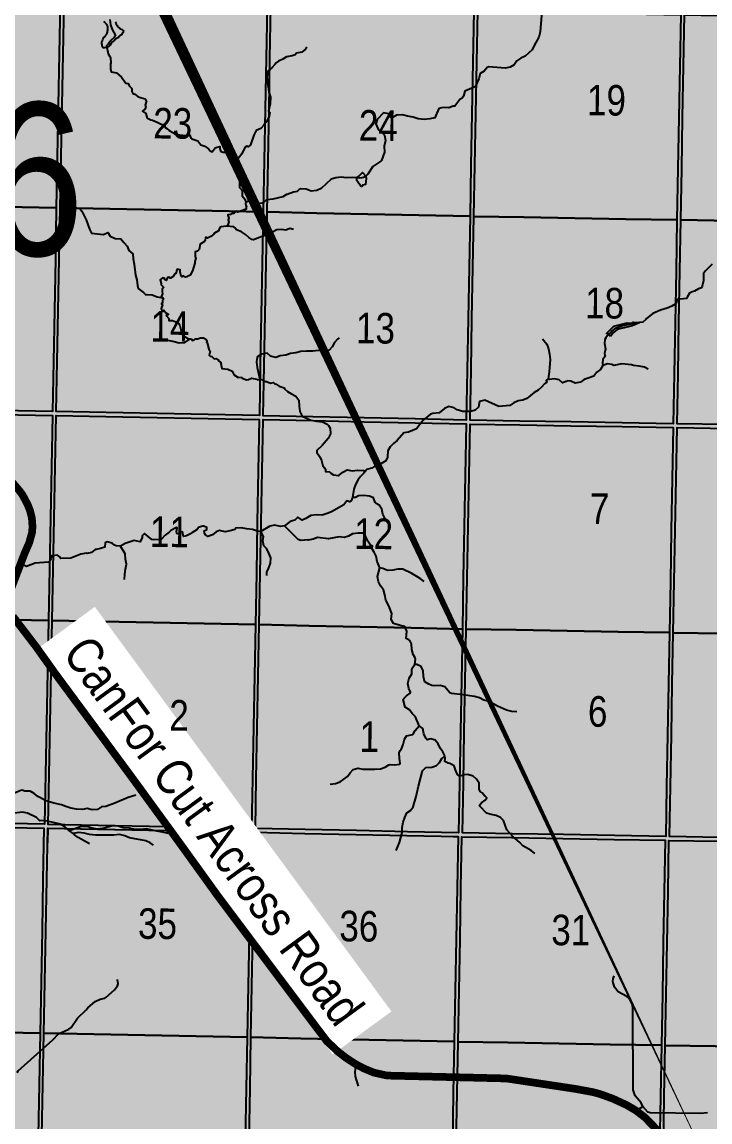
# Model space of a CAD drawing. Extents: x 406396 to 410344, y 6062839 to 6066265.
# Drawn here: x 409909.4 to 410088.8, y 6063190.3 to 6063477.4 of the extents above; entities that cross this region are included whole.
import ezdxf

# ---------------------------------------------------------------- set-up
doc = ezdxf.new("R2010")
doc.units = 0
doc.header["$LTSCALE"] = 5
doc.linetypes.add('DASHED2', pattern=[9.525, 6.35, -3.175])
for name, color, linetype in [('33', 20, 'Continuous'), ('P-PROPOSED', 10, 'Continuous'), ('Quarters', 8, 'Continuous'), ('RoadSeg', 57, 'DASHED2'), ('T-WATER', 160, 'Continuous')]:
    doc.layers.add(name, color=color, linetype=linetype)
doc.layers.add('ROUTE-MAP-BACKGROUND-H', color=7, linetype='Continuous', true_color=0xf0ebff)
doc.styles.add('120', font='ARIALN.TTF', dxfattribs={"height": 13})
doc.styles.add('80', font='ARIALN.TTF', dxfattribs={"height": 10})
doc.styles.add('TXT', font='ARIALN.TTF', dxfattribs={"height": 0.2})

# ---------------------------------------------------------------- blocks, each defined once
blk = doc.blocks.new('*U427')
at = {"color": 1, "flags": 128}
blk.add_lwpolyline([(378.24, -801.65, 0, 7.5, 0), (0, 0, 0, 0, 0)], format="xyseb", dxfattribs=at)
at = {"color": 1, "style": '80'}
blk.add_attdef('ENTER_TEXT_001', (-26.85, -4.92), '', height=10, dxfattribs=at)

msp = doc.modelspace()

# ---------------------------------------------------------------- hatches: boundary and pattern name
at = {"layer": 'ROUTE-MAP-BACKGROUND-H'}
h = msp.add_hatch(color=256, dxfattribs=at)
h.dxf.hatch_style = 1
h.paths.add_polyline_path([(410258.66, 6063255.58), (410260.58, 6063368.34), (410268.76, 6064233.9), (408843.43, 6064264.01), (408831.79, 6063292.96), (408823.13, 6062965.95), (408855.63, 6062965.09), (408869, 6062964.74), (410253.21, 6062935.45)])

# ---------------------------------------------------------------- linework, layer by layer
at = {"layer": 'P-PROPOSED', "color": 90, "flags": 128}
msp.add_lwpolyline([(409906.08, 6063328.29, 2, 2, 0), (409910.07, 6063338.74, 2, 2, 0), (409911.23, 6063341.4, 2, 2, 0), (409912, 6063344.13, 2, 2, 0), (409912.1, 6063345.66, 2, 2, 0), (409911.93, 6063347.99, 2, 2, 0), (409911.47, 6063349.79, 2, 2, 0), (409910.8, 6063351.49, 2, 2, 0), (409909.5, 6063353.92, 2, 2, 0), (409908.67, 6063355.05, 2, 2, 0), (409902.78, 6063361.92, 2, 2, 0)], format="xyseb", dxfattribs=at)
at = {"layer": 'Quarters'}
for points in [[(409918.32, 6063428.87), (409905, 6063429.13), (409891.68, 6063429.4), (409878.36, 6063429.66), (409865.37, 6063429.92), (409865.64, 6063443.3), (409865.9, 6063456.68), (409866.16, 6063470.06), (409866.43, 6063483.44), (409879.41, 6063483.19), (409892.72, 6063482.92), (409906.04, 6063482.66), (409919.36, 6063482.4), (409919.1, 6063469.01), (409918.84, 6063455.63), (409918.58, 6063442.25)], [(409972.28, 6063427.8), (409958.96, 6063428.07), (409945.63, 6063428.33), (409932.31, 6063428.59), (409919.33, 6063428.85), (409919.59, 6063442.23), (409919.84, 6063455.61), (409920.1, 6063468.99), (409920.36, 6063482.38), (409933.34, 6063482.12), (409946.66, 6063481.86), (409959.97, 6063481.59), (409973.29, 6063481.33), (409973.04, 6063467.95), (409972.78, 6063454.57), (409972.53, 6063441.19)], [(410026.22, 6063426.65), (410012.9, 6063426.93), (409999.58, 6063427.22), (409986.26, 6063427.5), (409973.28, 6063427.78), (409973.53, 6063441.16), (409973.79, 6063454.55), (409974.04, 6063467.93), (409974.29, 6063481.31), (409987.27, 6063481.03), (410000.59, 6063480.74), (410013.9, 6063480.46), (410027.22, 6063480.17), (410026.97, 6063466.79), (410026.72, 6063453.41), (410026.47, 6063440.03)], [(410080.18, 6063425.7), (410066.86, 6063425.93), (410053.54, 6063426.17), (410040.22, 6063426.4), (410027.23, 6063426.63), (410027.48, 6063440.01), (410027.72, 6063453.39), (410027.97, 6063466.77), (410028.22, 6063480.16), (410041.2, 6063479.93), (410054.52, 6063479.69), (410067.84, 6063479.46), (410081.16, 6063479.23), (410080.91, 6063465.84), (410080.67, 6063452.46), (410080.43, 6063439.08)], [(410134.14, 6063424.75), (410120.82, 6063424.99), (410107.5, 6063425.22), (410094.17, 6063425.45), (410081.19, 6063425.68), (410081.43, 6063439.06), (410081.67, 6063452.44), (410081.92, 6063465.83), (410082.16, 6063479.21), (410095.14, 6063478.98), (410108.46, 6063478.75), (410121.78, 6063478.51), (410135.1, 6063478.28), (410134.86, 6063464.9), (410134.62, 6063451.52), (410134.38, 6063438.13)], [(409918.32, 6063428.87), (409918.07, 6063415.49), (409917.81, 6063402.11), (409917.55, 6063388.73), (409917.3, 6063375.68), (409903.97, 6063375.94), (409890.65, 6063376.21), (409877.32, 6063376.47), (409864.33, 6063376.73), (409864.58, 6063389.77), (409864.85, 6063403.15), (409865.11, 6063416.54), (409865.37, 6063429.92), (409878.36, 6063429.66), (409891.68, 6063429.4), (409905, 6063429.13)], [(409972.28, 6063427.8), (409972.02, 6063414.42), (409971.77, 6063401.04), (409971.52, 6063387.66), (409971.27, 6063374.61), (409957.94, 6063374.88), (409944.62, 6063375.14), (409931.29, 6063375.4), (409918.3, 6063375.66), (409918.55, 6063388.71), (409918.81, 6063402.09), (409919.07, 6063415.47), (409919.33, 6063428.85), (409932.31, 6063428.59), (409945.63, 6063428.33), (409958.96, 6063428.07)], [(410026.22, 6063426.65), (410025.97, 6063413.26), (410025.73, 6063399.88), (410025.48, 6063386.5), (410025.24, 6063373.45), (410011.91, 6063373.74), (409998.59, 6063374.03), (409985.26, 6063374.31), (409972.27, 6063374.59), (409972.52, 6063387.64), (409972.77, 6063401.02), (409973.03, 6063414.4), (409973.28, 6063427.78), (409986.26, 6063427.5), (409999.58, 6063427.22), (410012.9, 6063426.93)], [(410080.18, 6063425.7), (410079.94, 6063412.32), (410079.7, 6063398.94), (410079.45, 6063385.55), (410079.21, 6063372.51), (410065.89, 6063372.74), (410052.56, 6063372.97), (410039.23, 6063373.21), (410026.24, 6063373.44), (410026.48, 6063386.48), (410026.73, 6063399.87), (410026.98, 6063413.25), (410027.23, 6063426.63), (410040.22, 6063426.4), (410053.54, 6063426.17), (410066.86, 6063425.93)], [(410134.14, 6063424.75), (410133.9, 6063411.37), (410133.66, 6063397.99), (410133.43, 6063384.61), (410133.19, 6063371.56), (410119.87, 6063371.79), (410106.54, 6063372.03), (410093.21, 6063372.26), (410080.22, 6063372.49), (410080.46, 6063385.54), (410080.7, 6063398.92), (410080.94, 6063412.3), (410081.19, 6063425.68), (410094.17, 6063425.45), (410107.5, 6063425.22), (410120.82, 6063424.99)], [(409916.25, 6063321.15), (409902.91, 6063321.41), (409889.58, 6063321.68), (409876.25, 6063321.94), (409863.26, 6063322.2), (409863.52, 6063335.58), (409863.78, 6063348.96), (409864.05, 6063362.34), (409864.31, 6063375.72), (409877.3, 6063375.47), (409890.63, 6063375.2), (409903.95, 6063374.94), (409917.28, 6063374.68), (409917.02, 6063361.29), (409916.76, 6063347.91), (409916.5, 6063334.53)], [(409970.24, 6063320.08), (409956.91, 6063320.35), (409943.58, 6063320.61), (409930.25, 6063320.87), (409917.25, 6063321.13), (409917.51, 6063334.51), (409917.77, 6063347.89), (409918.02, 6063361.27), (409918.28, 6063374.66), (409931.27, 6063374.4), (409944.6, 6063374.14), (409957.92, 6063373.87), (409971.25, 6063373.61), (409971, 6063360.23), (409970.74, 6063346.85), (409970.49, 6063333.47)], [(410024.22, 6063318.92), (410010.89, 6063319.21), (409997.56, 6063319.5), (409984.24, 6063319.78), (409971.24, 6063320.06), (409971.49, 6063333.44), (409971.75, 6063346.83), (409972, 6063360.21), (409972.25, 6063373.59), (409985.24, 6063373.31), (409998.57, 6063373.02), (410011.89, 6063372.74), (410025.22, 6063372.45), (410024.97, 6063359.07), (410024.72, 6063345.69), (410024.47, 6063332.3)], [(410078.22, 6063317.98), (410064.89, 6063318.21), (410051.56, 6063318.44), (410038.22, 6063318.68), (410025.23, 6063318.91), (410025.48, 6063332.29), (410025.72, 6063345.67), (410025.97, 6063359.05), (410026.22, 6063372.43), (410039.21, 6063372.2), (410052.54, 6063371.97), (410065.87, 6063371.74), (410079.2, 6063371.5), (410078.95, 6063358.12), (410078.71, 6063344.74), (410078.47, 6063331.36)], [(410132.22, 6063317.03), (410118.89, 6063317.26), (410105.56, 6063317.5), (410092.22, 6063317.73), (410079.23, 6063317.96), (410079.47, 6063331.34), (410079.71, 6063344.72), (410079.96, 6063358.1), (410080.2, 6063371.48), (410093.19, 6063371.26), (410106.52, 6063371.02), (410119.85, 6063370.79), (410133.17, 6063370.55), (410132.94, 6063357.17), (410132.7, 6063343.79), (410132.46, 6063330.41)], [(409916.25, 6063321.15), (409915.99, 6063307.77), (409915.73, 6063294.39), (409915.47, 6063281.01), (409915.22, 6063267.96), (409901.88, 6063268.22), (409888.55, 6063268.49), (409875.21, 6063268.75), (409862.21, 6063269.01), (409862.47, 6063282.05), (409862.73, 6063295.43), (409862.99, 6063308.82), (409863.26, 6063322.2), (409876.25, 6063321.94), (409889.58, 6063321.68), (409902.91, 6063321.41)], [(409970.24, 6063320.08), (409969.98, 6063306.7), (409969.73, 6063293.32), (409969.48, 6063279.94), (409969.23, 6063266.89), (409955.9, 6063267.16), (409942.56, 6063267.42), (409929.23, 6063267.68), (409916.22, 6063267.94), (409916.48, 6063280.99), (409916.73, 6063294.37), (409916.99, 6063307.75), (409917.25, 6063321.13), (409930.25, 6063320.87), (409943.58, 6063320.61), (409956.91, 6063320.35)], [(410024.22, 6063318.92), (410023.98, 6063305.54), (410023.73, 6063292.16), (410023.48, 6063278.78), (410023.24, 6063265.73), (410009.9, 6063266.02), (409996.57, 6063266.3), (409983.23, 6063266.59), (409970.23, 6063266.87), (409970.48, 6063279.92), (409970.73, 6063293.3), (409970.99, 6063306.68), (409971.24, 6063320.06), (409984.24, 6063319.78), (409997.56, 6063319.5), (410010.89, 6063319.21)], [(410078.22, 6063317.98), (410077.98, 6063304.59), (410077.73, 6063291.21), (410077.49, 6063277.83), (410077.25, 6063264.78), (410063.92, 6063265.02), (410050.58, 6063265.25), (410037.24, 6063265.48), (410024.24, 6063265.71), (410024.48, 6063278.76), (410024.73, 6063292.14), (410024.98, 6063305.52), (410025.23, 6063318.91), (410038.22, 6063318.68), (410051.56, 6063318.44), (410064.89, 6063318.21)], [(410132.22, 6063317.03), (410131.98, 6063303.65), (410131.74, 6063290.26), (410131.5, 6063276.88), (410131.27, 6063263.83), (410117.93, 6063264.07), (410104.6, 6063264.3), (410091.26, 6063264.54), (410078.26, 6063264.76), (410078.5, 6063277.81), (410078.74, 6063291.19), (410078.98, 6063304.58), (410079.23, 6063317.96), (410092.22, 6063317.73), (410105.56, 6063317.5), (410118.89, 6063317.26)], [(409914.33, 6063226.82), (409914.07, 6063213.44), (409900.73, 6063213.71), (409887.39, 6063213.97), (409874.06, 6063214.23), (409861.05, 6063214.49), (409861.31, 6063227.87), (409861.58, 6063241.25), (409861.84, 6063254.63), (409862.1, 6063268.01), (409875.1, 6063267.75), (409888.43, 6063267.48), (409901.77, 6063267.22), (409915.1, 6063266.96), (409914.84, 6063253.58), (409914.59, 6063240.2)], [(409968.09, 6063212.37), (409954.75, 6063212.64), (409941.42, 6063212.9), (409928.08, 6063213.16), (409915.07, 6063213.42), (409915.33, 6063226.8), (409915.59, 6063240.18), (409915.85, 6063253.56), (409916.1, 6063266.94), (409929.1, 6063266.68), (409942.44, 6063266.42), (409955.77, 6063266.15), (409969.1, 6063265.89), (409968.85, 6063252.51), (409968.6, 6063239.13), (409968.34, 6063225.75)], [(410022.35, 6063224.6), (410022.11, 6063211.23), (410008.77, 6063211.51), (409995.43, 6063211.79), (409982.1, 6063212.08), (409969.09, 6063212.35), (409969.35, 6063225.73), (409969.6, 6063239.11), (409969.85, 6063252.49), (409970.11, 6063265.87), (409983.1, 6063265.59), (409996.43, 6063265.3), (410009.77, 6063265.02), (410023.1, 6063264.73), (410022.85, 6063251.35), (410022.6, 6063237.98)], [(410076.38, 6063223.65), (410076.13, 6063210.27), (410062.79, 6063210.51), (410049.45, 6063210.74), (410036.11, 6063210.98), (410023.11, 6063211.21), (410023.36, 6063224.58), (410023.61, 6063237.96), (410023.85, 6063251.34), (410024.1, 6063264.71), (410037.1, 6063264.48), (410050.44, 6063264.25), (410063.77, 6063264.02), (410077.11, 6063263.78), (410076.86, 6063250.4), (410076.62, 6063237.03)], [(410130.4, 6063222.7), (410130.16, 6063209.32), (410116.82, 6063209.56), (410103.48, 6063209.79), (410090.14, 6063210.03), (410077.14, 6063210.26), (410077.38, 6063223.63), (410077.62, 6063237.01), (410077.87, 6063250.39), (410078.11, 6063263.76), (410091.11, 6063263.54), (410104.44, 6063263.3), (410117.78, 6063263.07), (410131.11, 6063262.83), (410130.87, 6063249.46), (410130.64, 6063236.08)], [(409913.3, 6063173.3), (409913.05, 6063160.26), (409899.7, 6063160.52), (409886.36, 6063160.79), (409873.02, 6063161.05), (409860.01, 6063161.31), (409860.26, 6063174.35), (409860.53, 6063187.73), (409860.79, 6063201.11), (409861.05, 6063214.49), (409874.06, 6063214.23), (409887.39, 6063213.97), (409900.73, 6063213.71), (409914.07, 6063213.44), (409913.81, 6063200.06), (409913.55, 6063186.68)], [(409968.09, 6063212.37), (409967.84, 6063198.99), (409967.58, 6063185.62), (409967.33, 6063172.24), (409967.08, 6063159.19), (409953.74, 6063159.45), (409940.4, 6063159.72), (409927.06, 6063159.98), (409914.05, 6063160.24), (409914.3, 6063173.28), (409914.56, 6063186.66), (409914.82, 6063200.04), (409915.07, 6063213.42), (409928.08, 6063213.16), (409941.42, 6063212.9), (409954.75, 6063212.64)], [(410021.36, 6063171.1), (410021.12, 6063158.06), (410007.78, 6063158.34), (409994.44, 6063158.62), (409981.1, 6063158.9), (409968.09, 6063159.17), (409968.33, 6063172.21), (409968.59, 6063185.59), (409968.84, 6063198.97), (409969.09, 6063212.35), (409982.1, 6063212.08), (409995.43, 6063211.79), (410008.77, 6063211.51), (410022.11, 6063211.23), (410021.86, 6063197.85), (410021.61, 6063184.48)], [(410075.4, 6063170.14), (410075.17, 6063157.1), (410061.82, 6063157.34), (410048.48, 6063157.57), (410035.13, 6063157.81), (410022.12, 6063158.04), (410022.36, 6063171.08), (410022.61, 6063184.46), (410022.86, 6063197.83), (410023.11, 6063211.21), (410036.11, 6063210.98), (410049.45, 6063210.74), (410062.79, 6063210.51), (410076.13, 6063210.27), (410075.89, 6063196.9), (410075.65, 6063183.52)], [(410129.44, 6063169.19), (410129.21, 6063156.14), (410115.87, 6063156.38), (410102.52, 6063156.62), (410089.18, 6063156.85), (410076.17, 6063157.08), (410076.41, 6063170.13), (410076.65, 6063183.5), (410076.89, 6063196.88), (410077.14, 6063210.26), (410090.14, 6063210.03), (410103.48, 6063209.79), (410116.82, 6063209.56), (410130.16, 6063209.32), (410129.92, 6063195.94), (410129.68, 6063182.56)]]:
    msp.add_lwpolyline(points, close=True, dxfattribs=at)
for points in [[(409916.13, 6063263.11), (409916.2, 6063266.94), (409929.21, 6063266.68), (409942.54, 6063266.42), (409955.88, 6063266.15), (409969.21, 6063265.89), (409969.14, 6063261.95)], [(410021.79, 6063264.76), (410023.1, 6063264.73), (410022.85, 6063251.35), (410022.6, 6063237.98), (410022.35, 6063224.6), (410022.11, 6063211.23), (410020.75, 6063211.26)]]:
    msp.add_lwpolyline(points, dxfattribs=at)
at = {"layer": 'RoadSeg'}
for p, q in [((409926.01, 6063219.48), (409926.51, 6063220.04)), ((410069.58, 6063193.19), (410071.25, 6063194.29))]:
    msp.add_line(p, q, dxfattribs=at)
for points in [[(409906.08, 6063328.29), (409910.07, 6063338.74), (409911.23, 6063341.4), (409912, 6063344.13), (409912.1, 6063345.66), (409911.93, 6063347.99), (409911.47, 6063349.79), (409910.8, 6063351.49), (409909.5, 6063353.92), (409908.67, 6063355.05)], [(410076.54, 6063186.6), (410071.85, 6063191.43), (410069.58, 6063193.19), (410067.12, 6063194.65), (410063.43, 6063196.35), (410060.2, 6063197.52), (410058.27, 6063198.05), (410053.78, 6063198.88), (410035.74, 6063201.61), (410028.87, 6063201.78), (410004.57, 6063202.37), (410001.11, 6063203.14), (409998.71, 6063204.14), (409996.48, 6063205.3), (409993.95, 6063206.93), (409991.76, 6063208.63), (409988.83, 6063211.39), (409960.41, 6063249.29), (409951.01, 6063262.35), (409937.66, 6063280.7), (409917.96, 6063307.39), (409913.13, 6063314.18), (409907.01, 6063322.2)], [(409926.51, 6063220.04), (409928.47, 6063221.67), (409929.73, 6063222.27), (409930.93, 6063222.54), (409931.23, 6063222.74), (409933.46, 6063224.77), (409934.29, 6063225.76), (409934.49, 6063226.33), (409934.26, 6063227.43)], [(410071.25, 6063194.29), (410070.88, 6063195.25), (410069.32, 6063197.12), (410068.79, 6063198.68), (410068.72, 6063219.78), (410068.55, 6063220.91), (410067.69, 6063222.54), (410067.09, 6063223.04), (410064.86, 6063224.23), (410063.86, 6063225.46), (410063.5, 6063226.93), (410063.53, 6063227.66), (410063.83, 6063228.43)], [(409908.07, 6063203.13), (409908.34, 6063203.64), (409917.39, 6063211.72), (409918.92, 6063213.29), (409921.55, 6063214.45), (409922.21, 6063214.92), (409923.81, 6063217.31), (409926.01, 6063219.48)], [(409997.11, 6063199.64), (409996.35, 6063202.17), (409996.25, 6063203.37), (409996.48, 6063205.3)], [(410088.12, 6063192.66), (410086.32, 6063192.49), (410073.24, 6063192.66), (410072.58, 6063192.86), (410071.25, 6063194.29)]]:
    msp.add_lwpolyline(points, dxfattribs=at)
at = {"layer": 'T-WATER'}
msp.add_line((409922.74, 6063265.54), (409921.76, 6063266.28), dxfattribs=at)
for points in [[(410045.02, 6063481.17), (410044.52, 6063474.75), (410044.2, 6063473.38), (410042.93, 6063471.21), (410042.39, 6063470.05), (410040.59, 6063468.43), (410039.46, 6063467.9), (410038.45, 6063467.21), (410037.71, 6063466.21), (410036.68, 6063465.56), (410035.36, 6063465.29), (410031.14, 6063465.64), (410030.71, 6063465.46), (410029.88, 6063464.52), (410028.84, 6063463.89), (410028.5, 6063462.53), (410027.64, 6063460.6), (410027.27, 6063460.31), (410024.89, 6063459.28), (410024.53, 6063457.96), (410024.14, 6063457.5), (410023.56, 6063457.14), (410022.23, 6063455.43), (410021.84, 6063455.42), (410020.7, 6063454.92), (410019.51, 6063455.08), (410018.75, 6063454.98), (410018.12, 6063454.78), (410017.06, 6063452.38), (410015.75, 6063452.08), (410014.24, 6063451.91), (410012.68, 6063452.07), (410011.37, 6063452.5), (410009.87, 6063452.76), (410008.58, 6063453.16), (410007.01, 6063453.02), (410005.97, 6063452.44), (410005.59, 6063452.44), (410005.22, 6063453.28), (410005.02, 6063453.41), (410003.69, 6063453.62), (410001.97, 6063451.94), (410001.69, 6063450.8), (410002.2, 6063449.58), (410002.55, 6063449.16), (410003.15, 6063448.72), (410003.89, 6063447.8), (410004.15, 6063446.41), (410003.81, 6063444.98), (410003.94, 6063443.39), (410003.1, 6063441.22), (410002.92, 6063440.99), (410000.91, 6063439.68), (409999.56, 6063437.65), (409999.02, 6063437.09)], [(409933.74, 6063477.44), (409933.84, 6063477.16), (409933.94, 6063476.78), (409934.23, 6063476.4), (409934.32, 6063476.11), (409934.9, 6063475.64), (409935.09, 6063475.55), (409935.47, 6063475.36), (409935.76, 6063475.17), (409935.86, 6063474.98), (409935.76, 6063474.79), (409935.67, 6063474.5), (409935.39, 6063474.22), (409935.29, 6063474.03), (409935.01, 6063473.83), (409934.72, 6063473.64), (409934.63, 6063473.45), (409934.44, 6063473.26), (409934.16, 6063473.16), (409933.87, 6063472.97), (409933.68, 6063472.68), (409933.49, 6063472.59), (409933.3, 6063472.4), (409932.93, 6063472.2), (409932.74, 6063471.82), (409932.55, 6063471.63), (409932.27, 6063471.25), (409932.08, 6063471.05), (409931.89, 6063470.86), (409931.5, 6063470.72), (409931.22, 6063470.67), (409930.84, 6063470.57), (409930.56, 6063470.57), (409930.56, 6063470.57), (409930.37, 6063470.76), (409930.17, 6063471.71), (409930.17, 6063471.9), (409930.17, 6063472.09), (409930.16, 6063472.28), (409930.35, 6063472.47), (409930.45, 6063472.76), (409930.63, 6063473.14), (409930.73, 6063473.42), (409930.92, 6063473.52), (409931.11, 6063473.81), (409931.39, 6063474.1), (409931.48, 6063474.29), (409931.58, 6063474.48), (409931.67, 6063474.67), (409931.67, 6063474.95), (409931.76, 6063475.24), (409931.76, 6063475.53), (409931.76, 6063475.91), (409931.75, 6063476.19), (409931.46, 6063476.66), (409931.27, 6063476.95), (409930.98, 6063477.23), (409930.79, 6063477.61)], [(409932.29, 6063478.05), (409932.44, 6063476.59), (409932.85, 6063475.36), (409933.71, 6063473.83), (409933.4, 6063473.32), (409932.54, 6063472.57), (409931.84, 6063471.58), (409931.42, 6063471.14), (409931.81, 6063469.09), (409932.3, 6063468.34), (409932.41, 6063467.96), (409932.54, 6063466.68), (409932.47, 6063466.48), (409932.45, 6063465.15), (409932.58, 6063464.35), (409933.98, 6063464.13), (409935.32, 6063462.96), (409936.46, 6063461.36), (409937.08, 6063461.3), (409937.34, 6063460.67), (409938.01, 6063460), (409937.97, 6063459.21), (409938.26, 6063458.66), (409938.82, 6063458.56), (409939.69, 6063457.82), (409941.53, 6063457.32), (409941.88, 6063456.74), (409941.52, 6063455.66), (409941.7, 6063455.28), (409941.5, 6063454.67), (409940.83, 6063454.1), (409941.68, 6063453.5), (409941.89, 6063452.56), (409942.07, 6063452.23), (409942.98, 6063451.79), (409943.4, 6063451.71), (409944.61, 6063451.23), (409946.59, 6063450.27), (409946.71, 6063449.79), (409947.11, 6063449.6), (409947.75, 6063449.05), (409948.92, 6063448.46), (409949.25, 6063448.12), (409951.26, 6063447.85), (409951.57, 6063447.72), (409953.15, 6063447.8), (409953.44, 6063447), (409953.68, 6063446.85), (409955.24, 6063446.32), (409956, 6063445.28), (409957.01, 6063444.93), (409958.02, 6063444.21), (409958.45, 6063443.73), (409958.96, 6063443.48), (409959.71, 6063444.47), (409960.26, 6063444.72), (409960.92, 6063444.86), (409960.97, 6063444.28), (409961.25, 6063443.56), (409961.87, 6063443.36), (409963.09, 6063443.4), (409963.59, 6063443.76), (409964.42, 6063443.69), (409964.3, 6063443.25), (409964.89, 6063443.08), (409965.06, 6063442.33), (409965.56, 6063441.91)], [(409983.63, 6063470.81), (409983.27, 6063470.29), (409982.39, 6063469.5), (409980.99, 6063469.19), (409980.6, 6063468.81), (409979.84, 6063468.53), (409978.39, 6063468.29), (409977.38, 6063467.64), (409976.24, 6063467.11), (409975.63, 6063466.67), (409975.34, 6063466.24), (409974.55, 6063465.36), (409973.6, 6063464.62), (409973.19, 6063463.31), (409973.33, 6063461.84), (409973.59, 6063460.46), (409973.75, 6063459), (409974.15, 6063457.71), (409974.09, 6063455.99), (409973.67, 6063454.12), (409974.01, 6063453.76), (409973.79, 6063452.71), (409973.17, 6063451.35), (409972.45, 6063450.39), (409971.64, 6063449.55), (409970.44, 6063449.07), (409969.84, 6063447.83), (409968.93, 6063445.33), (409968.32, 6063444.77), (409967.99, 6063444.97), (409967.55, 6063444.7), (409966.63, 6063442.89), (409965.9, 6063441.92), (409965.56, 6063441.91)], [(409965.56, 6063441.91), (409965.39, 6063441.34), (409965.52, 6063440.02), (409966.07, 6063438.87), (409966.01, 6063437.43), (409966.11, 6063435.86), (409966.12, 6063434.12), (409966.82, 6063433.39), (409966.77, 6063431.97), (409967.61, 6063431.05), (409967.6, 6063430.83), (409967.91, 6063430.35)], [(409996.68, 6063436.68), (409995.58, 6063436.79), (409994.03, 6063436.71), (409992.64, 6063436.84), (409991.24, 6063436.68), (409989.98, 6063436.34), (409987.39, 6063433.88), (409986.23, 6063433.35), (409984.77, 6063433.23), (409983.5, 6063433.7), (409982.13, 6063433.79), (409981.69, 6063433.6), (409981.1, 6063433.08), (409980.18, 6063432.92), (409978.56, 6063432.34), (409978.35, 6063432.35), (409977.42, 6063431.76), (409974.76, 6063431.1), (409973.28, 6063430.93), (409972.96, 6063430.81), (409971.89, 6063430.07), (409971.17, 6063430), (409970.85, 6063430.05), (409970.76, 6063429.98), (409969.77, 6063430.16), (409968.87, 6063430.64), (409968.53, 6063430.64), (409967.91, 6063430.35)], [(409999.02, 6063437.09), (409998.78, 6063436.91), (409998.45, 6063436.74), (409998.01, 6063436.67), (409997.45, 6063436.62), (409996.82, 6063436.64), (409996.68, 6063436.68)], [(409967.91, 6063430.35), (409967.64, 6063429.95), (409967.72, 6063429.59), (409967.95, 6063429.12), (409967.86, 6063429.06), (409967.79, 6063428.49), (409965.65, 6063427.75), (409965.19, 6063427.99), (409964.59, 6063427.4), (409964.09, 6063427.39), (409963.77, 6063427.13), (409963.09, 6063426.99), (409963.06, 6063426.86), (409963.3, 6063426.25), (409963.13, 6063425.6), (409963.28, 6063425.23), (409963.03, 6063424.4), (409962.73, 6063424.04)], [(409924.58, 6063428.48), (409924.94, 6063427.96), (409926.08, 6063425.76), (409926.93, 6063423.31), (409927.52, 6063422.22), (409930.6, 6063421.93), (409931.71, 6063422.39), (409932.38, 6063421.45), (409933.69, 6063420.88), (409935.11, 6063420.75), (409935.93, 6063419.78), (409936.81, 6063418.88), (409937.26, 6063417.73), (409938.24, 6063416.85), (409938.34, 6063415.55), (409938.62, 6063414.18), (409938.97, 6063411.29), (409939.32, 6063410.03), (409939.47, 6063408.55), (409939.68, 6063407.84), (409941.04, 6063406.79), (409941.7, 6063406.17), (409941.99, 6063406.25), (409943.32, 6063406.15), (409944.59, 6063405.63), (409945.61, 6063405.47)], [(409962.73, 6063424.04), (409961.35, 6063423.88), (409960.94, 6063423.71), (409960.63, 6063422.85), (409959.58, 6063422.2), (409959.4, 6063421.97), (409958.64, 6063421.38), (409957.79, 6063420.95), (409957.54, 6063421.14), (409957.26, 6063421.14), (409957.11, 6063420.34), (409956.94, 6063420.06), (409955.8, 6063419.39), (409955.57, 6063417.94), (409955.16, 6063417.53), (409954.56, 6063417.41), (409954.5, 6063416.82), (409954.56, 6063416.02), (409954.69, 6063415.74), (409954.45, 6063414.84), (409954.47, 6063414.37), (409953.81, 6063412.38), (409953.21, 6063411.26), (409952.38, 6063410.81), (409952.01, 6063410.73), (409951.47, 6063411.09), (409951.02, 6063410.84), (409950.89, 6063411.04), (409950.62, 6063412.15), (409950.64, 6063412.65), (409949.86, 6063412.83), (409949.62, 6063412.45), (409949.57, 6063411.79), (409949.14, 6063411.52), (409948.78, 6063410.94), (409948.12, 6063410.52), (409947.67, 6063410.76), (409947.35, 6063410.66), (409947.14, 6063410.21), (409947.09, 6063409.88), (409946.71, 6063410.03), (409946.46, 6063410.47), (409946.01, 6063410.59), (409945.43, 6063410.03), (409945.66, 6063409.14), (409945.66, 6063408.73), (409946.28, 6063408.16), (409946.3, 6063408.05), (409945.95, 6063407.63), (409945.92, 6063406.9), (409946.05, 6063406.42), (409945.61, 6063405.47)], [(409980.2, 6063423.23), (409979.25, 6063423.46), (409978.22, 6063423.06), (409976.92, 6063423.17), (409975.85, 6063423.14), (409974.5, 6063422.38), (409973.32, 6063421.85), (409969.73, 6063420.5), (409969.33, 6063420.61), (409968.51, 6063421.09), (409967.63, 6063421.91), (409966.6, 6063422.59), (409965.32, 6063423.12), (409965.13, 6063423.43), (409964.62, 6063423.86), (409962.73, 6063424.04)], [(410089.33, 6063414.11), (410087.62, 6063412.44), (410087.12, 6063411.68), (410087.13, 6063409.92), (410086.8, 6063408.44), (410086.55, 6063407.99), (410085.78, 6063407.75), (410084.74, 6063407.12), (410084.11, 6063406.93), (410083.49, 6063406.59), (410082.83, 6063405.56), (410082.67, 6063405.18), (410080.25, 6063404.91), (410079.97, 6063403.91), (410078.84, 6063403.21), (410077.65, 6063402.7), (410075.88, 6063402.18), (410073.9, 6063401.27), (410072.21, 6063399.99), (410072.07, 6063399.7), (410071.29, 6063398.99), (410070.48, 6063398.91)], [(409945.61, 6063405.47), (409945.97, 6063405.42), (409946.23, 6063405.01), (409946, 6063404.72), (409946, 6063403.96), (409945.75, 6063403.85), (409945.74, 6063403.72), (409945.97, 6063403.54), (409945.7, 6063402.6), (409945.88, 6063401.88), (409946.26, 6063401.9), (409946.38, 6063402.17), (409946.9, 6063401.48), (409947.55, 6063400.99), (409947.01, 6063400.79), (409947.66, 6063399.97), (409947.66, 6063399.43), (409948.62, 6063399.45), (409949.45, 6063399.06), (409949.77, 6063399.03), (409950.21, 6063398.73), (409950.56, 6063398.12), (409950.84, 6063396.72), (409951.35, 6063395.57), (409952.72, 6063394.78), (409953.19, 6063394.67)], [(410070.48, 6063398.91), (410069.62, 6063398.74), (410068.61, 6063398.56), (410066.06, 6063398.02), (410064.75, 6063397.62), (410063.89, 6063397.23), (410063.3, 6063396.76), (410062.91, 6063396.3), (410062.3, 6063395.85)], [(410062.3, 6063395.85), (410061.62, 6063394.94), (410061.4, 6063394.49), (410061.33, 6063393.45), (410061.54, 6063392.06), (410061.26, 6063390.81), (410061.44, 6063390.12), (410060.89, 6063389.3), (410060.79, 6063388.3), (410060.88, 6063387.74)], [(409944.79, 6063394.2), (409947.2, 6063394.28), (409948.73, 6063394.08), (409950.37, 6063393.65), (409951.82, 6063393.69), (409953.19, 6063394.67)], [(409953.19, 6063394.67), (409953.26, 6063394.66), (409953.63, 6063394.57), (409953.69, 6063394.49), (409953.87, 6063394.25), (409954.24, 6063394.39), (409954.5, 6063394.65), (409955.14, 6063394.68), (409955.9, 6063394.96), (409956.71, 6063394.95), (409957.33, 6063394.59), (409957.62, 6063394.13), (409957.52, 6063393.75), (409957.7, 6063393.62), (409958.06, 6063391.94), (409958.41, 6063391.44), (409958.19, 6063390.38), (409958.42, 6063390.14), (409958.92, 6063390.09), (409959.46, 6063389.44), (409960.05, 6063389.55), (409960.63, 6063389.17), (409960.65, 6063388.93), (409961.3, 6063388.4), (409961.23, 6063388.24), (409961.49, 6063386.96), (409963.04, 6063386.78), (409964.16, 6063386.2), (409964.7, 6063385.17), (409964.77, 6063385.2), (409965.48, 6063384.77), (409965.57, 6063384.54), (409965.92, 6063384.67), (409966.67, 6063384.53), (409966.83, 6063384.4), (409967.91, 6063383.96), (409968.45, 6063384.09), (409969.18, 6063384.41), (409970.6, 6063384.16), (409970.75, 6063384), (409971.41, 6063384.01)], [(409992.12, 6063394.95), (409991.69, 6063394.58), (409990.9, 6063393.69), (409990.29, 6063392.59), (409989.45, 6063391.72), (409988.2, 6063391.43), (409986.64, 6063391.59), (409985.2, 6063391.4), (409983.54, 6063391.46), (409982.09, 6063391.32), (409980.82, 6063390.97), (409979.39, 6063390.82), (409978.16, 6063390.42), (409976.72, 6063390.25), (409975.56, 6063389.82), (409974.15, 6063390.1), (409973.31, 6063390.96), (409971.85, 6063390.64), (409970.85, 6063390.02), (409970.67, 6063389.81), (409970.53, 6063388.67), (409970.66, 6063387.16), (409971.41, 6063384.01)], [(410045.14, 6063394.63), (410046.25, 6063393.23), (410046.69, 6063392.01), (410046.98, 6063390.69), (410047.1, 6063389.23), (410046.84, 6063386.08), (410046.59, 6063384.26)], [(410060.88, 6063387.74), (410060.22, 6063386.65), (410059.25, 6063385.94), (410058.52, 6063384.93), (410057.3, 6063384.46), (410056.02, 6063384.09), (410055.07, 6063383.35), (410053.67, 6063383.08), (410052.53, 6063383.59), (410051.51, 6063383.68), (410051.32, 6063383.52), (410050.32, 6063383.15), (410049.44, 6063383.98), (410048.29, 6063384.25), (410046.96, 6063384.05), (410046.59, 6063384.26)], [(410072.64, 6063386.71), (410071.73, 6063387.3), (410070.33, 6063387.56), (410068.84, 6063387.71), (410068.34, 6063387.87), (410065.79, 6063388.12), (410063.7, 6063387.73), (410063.2, 6063387.99), (410062.08, 6063388.11), (410060.88, 6063387.74)], [(409971.41, 6063384.01), (409971.67, 6063384.13), (409972.29, 6063383.89), (409972.85, 6063383.55), (409973.1, 6063383.55), (409974.14, 6063383.1), (409974.95, 6063383.24), (409975.26, 6063382.96), (409975.69, 6063382.79), (409976.41, 6063382.31), (409977.7, 6063381.85), (409977.81, 6063381.6), (409978.62, 6063380.94), (409979.67, 6063380.28), (409980.8, 6063379.72), (409981.54, 6063378.66), (409981.62, 6063377.12), (409981.8, 6063375.66), (409982.41, 6063374.5), (409984.73, 6063373.45), (409986.15, 6063373.14), (409987.76, 6063373.01), (409988.95, 6063372.39), (409989.27, 6063372.07), (409989.76, 6063371.33), (409989.81, 6063369.83), (409989.25, 6063368.68), (409987.67, 6063366.86), (409986.25, 6063365.51), (409986.25, 6063365.01), (409987.06, 6063363.85), (409987.5, 6063362.89), (409987.82, 6063361.53), (409988.36, 6063360.92), (409988.5, 6063360.51), (409988.53, 6063360.06), (409989.53, 6063359.95), (409989.9, 6063359.57), (409990.61, 6063359.2), (409991.94, 6063359.02), (409992.12, 6063359.09), (409993.05, 6063359.83), (409994.13, 6063360.43), (409995.51, 6063360.17), (409996.84, 6063360.34), (409998.42, 6063360.3), (409998.83, 6063360.06)], [(410046.59, 6063384.26), (410046.09, 6063383.79), (410046.23, 6063383.39), (410045.6, 6063382.95), (410044.87, 6063382.02), (410044, 6063381.23), (410042.95, 6063380.62), (410041.04, 6063379.13), (410039.95, 6063378.68), (410038.78, 6063378.45), (410037.6, 6063377.96), (410036.61, 6063377.28), (410033.74, 6063377.02), (410030.08, 6063378.69), (410028.71, 6063378.31), (410028.43, 6063376.8), (410027.53, 6063376.05), (410026.42, 6063375.73), (410024.25, 6063375.69), (410023.21, 6063376.07), (410022.85, 6063376.13), (410022.04, 6063376.67), (410020.71, 6063376.97), (410019.56, 6063376.44), (410018.21, 6063375.38), (410016.5, 6063375.14), (410015.88, 6063374.96), (410014.03, 6063373.42), (410012.22, 6063371.15), (410010.21, 6063370.27), (410008.92, 6063370.1), (410007.18, 6063368.1), (410006.27, 6063367.37), (410005.41, 6063366.46), (410004.76, 6063365.43), (410004.69, 6063363.75), (410004.25, 6063362.85), (410002.92, 6063362.07), (410001.95, 6063361.75), (410000.64, 6063360.94), (409999.31, 6063360.56), (409998.83, 6063360.06)], [(409998.83, 6063360.06), (409998.49, 6063359.58), (409997.67, 6063358.74), (409996.97, 6063357.77), (409996.38, 6063356.65), (409995.89, 6063355.42), (409995.54, 6063353.27)], [(409995.54, 6063353.27), (409995.25, 6063352.41), (409994.82, 6063352.15), (409994.07, 6063352.4), (409993.31, 6063351.37), (409990.13, 6063349.52), (409988.97, 6063349.04), (409987.69, 6063348.67), (409986.14, 6063348.71), (409984.68, 6063348.55), (409983.42, 6063347.73), (409982.41, 6063347.37), (409981.32, 6063348.15), (409980.54, 6063347.29), (409979.33, 6063346.98), (409977.79, 6063345.85)], [(410004.49, 6063347.37), (410004.04, 6063347.82), (410003.5, 6063348.89), (410003.18, 6063350.22), (410002.52, 6063351.24), (410001.73, 6063351.68), (410001.51, 6063351.97), (410001.03, 6063353.14), (410000, 6063353.58), (409998.54, 6063353.73), (409997.17, 6063353.66), (409996.33, 6063353.22), (409995.54, 6063353.27)], [(409971.67, 6063344.39), (409970.78, 6063344.47), (409969.49, 6063344.9), (409967.93, 6063345.07), (409966.51, 6063345.37), (409965.07, 6063345.23), (409964.88, 6063344.91), (409963.99, 6063344.61), (409962.36, 6063344.32), (409961.24, 6063344.51), (409960.88, 6063344.65), (409960, 6063344.28), (409959.08, 6063343.49), (409957.8, 6063343.1), (409957.15, 6063343.61), (409956.94, 6063343.99), (409956.9, 6063344.52), (409957.53, 6063344.91), (409957.53, 6063345.38), (409956.82, 6063345.79), (409956.43, 6063345.79), (409955.4, 6063345.45), (409955.02, 6063344.92), (409953.65, 6063344.03), (409953.45, 6063343.81), (409952.26, 6063343.26), (409951.51, 6063343.1), (409951.36, 6063343.44), (409951.23, 6063344.33), (409950.75, 6063344.24), (409950.3, 6063343.72), (409949.78, 6063343.88), (409949.69, 6063344.37), (409949.8, 6063345.32), (409949.62, 6063345.46), (409948.17, 6063344.64), (409947.79, 6063344.21), (409946.74, 6063343.41), (409945.65, 6063342.3), (409943.75, 6063342.16), (409943.24, 6063342.32), (409941.29, 6063343.81), (409940.75, 6063343.27), (409940.72, 6063342.83), (409940.18, 6063341.64), (409938.62, 6063342.05), (409936.3, 6063341.24), (409935.09, 6063340.56)], [(409977.79, 6063345.85), (409976.79, 6063345.7), (409975.32, 6063346.01), (409974.02, 6063345.73), (409971.67, 6063344.39)], [(409973.2, 6063332.89), (409973.21, 6063333.77), (409973.76, 6063334.89), (409974.16, 6063336.12), (409974.23, 6063337.53), (409973.76, 6063338.75), (409973.21, 6063339.87), (409972.44, 6063340.66), (409972.16, 6063341.96), (409972.33, 6063343.1), (409971.67, 6063344.39)], [(410002.73, 6063334.89), (410001.99, 6063336.55), (410001.75, 6063337.93), (410001.24, 6063339.02), (410000.64, 6063339.93), (410000.75, 6063340.57), (410000.24, 6063340.83), (409999.56, 6063341.84), (409999.06, 6063342.97), (409998.42, 6063343.97), (409997.02, 6063343.92), (409995.6, 6063343.73), (409994.56, 6063343.16), (409993.37, 6063342.83), (409992.09, 6063342.99), (409989.29, 6063342.46), (409986.45, 6063342.83), (409985.27, 6063342.37), (409984.03, 6063342.14), (409983.98, 6063342.19), (409982.1, 6063342.05), (409981.41, 6063342.3), (409977.79, 6063345.85)], [(409935.09, 6063340.56), (409933.91, 6063340.61), (409933.45, 6063340.8), (409932.84, 6063341.32), (409931.62, 6063341.71), (409931.1, 6063341.39), (409930.95, 6063340.31), (409929.88, 6063339.93), (409928.73, 6063339.69), (409928.45, 6063339.7), (409927.48, 6063338.87), (409926.33, 6063338.63), (409926.15, 6063338.71), (409924.74, 6063338.5), (409922.09, 6063337.4), (409919.47, 6063337.34), (409919.3, 6063337.64), (409918.62, 6063338.24), (409917.29, 6063338.01), (409917.03, 6063338.03), (409916.83, 6063337.21), (409916.86, 6063336.94), (409916.24, 6063336.39), (409912.79, 6063336.08), (409910.56, 6063335.21), (409908.8, 6063336.07)], [(409936.07, 6063331.82), (409936.16, 6063333.2), (409936.36, 6063334.55), (409936.66, 6063335.86), (409936.4, 6063337.15), (409936.29, 6063338.58), (409935.09, 6063340.56)], [(410011.85, 6063309.66), (410012.02, 6063311.09), (410011.84, 6063311.6), (410011.39, 6063312.26), (410011.07, 6063313.58), (410010.91, 6063315.04), (410010.5, 6063315.89), (410010.26, 6063316.13), (410009.56, 6063316.41), (410009.71, 6063318.37), (410009.24, 6063319.55), (410007.73, 6063319.89), (410006.28, 6063320.4), (410005.69, 6063321.37), (410005.82, 6063322.97), (410005, 6063324.96), (410004.22, 6063326.44), (410003.98, 6063327.82), (410003.62, 6063329.14), (410002.91, 6063330.17), (410002.36, 6063331.28), (410002.08, 6063332.62), (410002.41, 6063333.97), (410002.73, 6063334.89)], [(410014.24, 6063331.34), (410013.2, 6063332.11), (410011.06, 6063333.45), (410008.7, 6063334.53), (410007.41, 6063334.55), (410006.08, 6063334.31), (410004.66, 6063334.16), (410003.5, 6063334.7), (410002.73, 6063334.89)], [(410012.99, 6063293.65), (410011.99, 6063296.02), (410011.13, 6063296.85), (410010.4, 6063297.79), (410009.34, 6063298.56), (410008.75, 6063300.54), (410009.01, 6063300.87), (410009.14, 6063300.96), (410009.61, 6063301.51), (410010.63, 6063302.16), (410010.69, 6063302.44), (410010.3, 6063303.39), (410010.02, 6063304.72), (410010.31, 6063306.13), (410011.02, 6063307.24), (410011.02, 6063308.24), (410011.11, 6063308.73), (410011.71, 6063309.56), (410011.85, 6063309.66)], [(410038.41, 6063297.29), (410037.08, 6063297.38), (410035.69, 6063297.7), (410033.4, 6063298.75), (410031.21, 6063300.02), (410029.85, 6063300.38), (410028.66, 6063300.92), (410027.36, 6063301.29), (410024.46, 6063301.74), (410021.39, 6063302.07), (410020.94, 6063302.29), (410019.62, 6063303.81), (410018.46, 6063304.17), (410016.89, 6063304.11), (410016.29, 6063304.2), (410015.48, 6063304.5), (410014.45, 6063305.14), (410014.3, 6063305.31), (410014.1, 6063306.54), (410014, 6063308.03), (410013.49, 6063309.13), (410012.35, 6063309.65), (410011.85, 6063309.66)], [(409989.72, 6063278.44), (409991.1, 6063278.64), (409992.31, 6063279.02), (409994.25, 6063280.39), (409994.94, 6063281.39), (409995.77, 6063282.22), (409996.93, 6063282.6), (409998.28, 6063282.35), (410001.38, 6063282.36), (410002.87, 6063282.45), (410004.07, 6063282.83), (410005.07, 6063283.49), (410005.4, 6063283.57), (410006.58, 6063283.43), (410007.95, 6063283.69), (410008, 6063283.78), (410007.8, 6063285.1), (410007.71, 6063286.58), (410007.97, 6063287.25), (410008.33, 6063287.66), (410008.82, 6063288.81), (410009.15, 6063290.18), (410009.68, 6063291.07), (410011.26, 6063291.35), (410011.4, 6063291.46), (410011.9, 6063292.47), (410012.99, 6063293.65)], [(410019.65, 6063285.62), (410019.52, 6063285.96), (410019.14, 6063286.88), (410018.41, 6063287.86), (410017.87, 6063288.95), (410017.14, 6063289.91), (410016.03, 6063290.23), (410015, 6063290.03), (410014.65, 6063290.42), (410014.14, 6063291.58), (410013.87, 6063292.94), (410012.99, 6063293.65)], [(410006.97, 6063261.12), (410007.8, 6063263.16), (410008.53, 6063265.8), (410008.53, 6063267.16), (410008.81, 6063268.51), (410009.22, 6063269.77), (410009.77, 6063270.92), (410010.72, 6063271.56), (410011.4, 6063272.55), (410012.16, 6063275.2), (410012.74, 6063277.94), (410013.82, 6063281.92), (410014.7, 6063282.74), (410016.22, 6063282.86), (410017.44, 6063283.28), (410018.22, 6063284.11), (410018.89, 6063285.11), (410019.65, 6063285.62)], [(410043.11, 6063260.32), (410043.08, 6063260.34), (410042.16, 6063261.1), (410039.98, 6063262.31), (410039.17, 6063263.16), (410037.42, 6063264.81), (410035.84, 6063266.55), (410034.98, 6063268.92), (410034.17, 6063269.76), (410033.04, 6063270.29), (410031.72, 6063270.49), (410030.48, 6063270.84), (410028.89, 6063272.57), (410028.71, 6063272.97), (410029.2, 6063273.55), (410030.17, 6063274.25), (410030.57, 6063274.86), (410030.22, 6063275.25), (410030.04, 6063275.28), (410029.34, 6063276.13), (410028.82, 6063276.49), (410028.57, 6063277.13), (410028.57, 6063278.69), (410027.9, 6063279.76), (410027, 6063280.53), (410025.68, 6063280.93), (410024.67, 6063280.87), (410024.27, 6063280.67), (410023.48, 6063280.54), (410023.07, 6063280.84), (410022.62, 6063281.62), (410022.09, 6063283.21), (410020.92, 6063283.84), (410020.5, 6063283.87), (410019.65, 6063284.37), (410019.77, 6063285.32), (410019.65, 6063285.62)], [(409917.63, 6063273.49), (409915.71, 6063274.1), (409913.47, 6063275.21), (409912.55, 6063275.95), (409911.47, 6063276.6), (409910.13, 6063276.63), (409909.43, 6063276.85), (409908.83, 6063276.67), (409907.71, 6063276.13), (409906.62, 6063276.25), (409906.29, 6063276.47), (409905.4, 6063276.72), (409903.41, 6063276.16), (409903.21, 6063276.11)], [(409921.76, 6063266.28), (409921.32, 6063266.57), (409920.45, 6063267.35), (409919.4, 6063267.98), (409915.23, 6063268.93), (409914, 6063268.82), (409913.11, 6063269.73), (409910.84, 6063270.83), (409909.54, 6063271.1), (409906.64, 6063270.79), (409905.22, 6063271.08), (409905.02, 6063271.23), (409904.46, 6063272.08), (409904.04, 6063273.19), (409904, 6063274.56), (409903.59, 6063275.71), (409903.21, 6063276.11)], [(409939.04, 6063275.57), (409937.09, 6063274.95), (409933.56, 6063273.48), (409931.2, 6063272.57), (409930.09, 6063272.5), (409929.06, 6063271.84), (409927.71, 6063271.74), (409926.33, 6063272.04), (409925.14, 6063271.84), (409923.54, 6063271.88), (409922.1, 6063272.15), (409920.79, 6063272.56), (409919.65, 6063273.06), (409917.63, 6063273.49)], [(409947.46, 6063265.51), (409946.02, 6063265.9), (409944.52, 6063266.14), (409941.77, 6063266.77), (409940.33, 6063266.61), (409938.84, 6063266.6), (409937.43, 6063266.9), (409935.79, 6063267.01), (409934.47, 6063267.43), (409933.05, 6063267.52), (409930.42, 6063266.85), (409929.07, 6063266.65), (409927.57, 6063266.91), (409926.37, 6063267.37), (409924.83, 6063267.35), (409921.76, 6063266.28)], [(409943.68, 6063262.51), (409942.8, 6063263.09), (409941.67, 6063263.66), (409937.4, 6063264.42), (409936.2, 6063264.91), (409934.81, 6063265.25), (409933.35, 6063265.11), (409928.5, 6063265.12), (409926.94, 6063265.3), (409925.59, 6063265.62), (409924.09, 6063265.79), (409922.74, 6063265.54)], [(409927, 6063262.88), (409924.05, 6063264.5), (409923.04, 6063265.18), (409922.74, 6063265.54)]]:
    msp.add_lwpolyline(points, dxfattribs=at)
for points in [[(409997.8, 6063434.37), (409996.67, 6063436.03), (409996.68, 6063436.68), (409997.22, 6063437.08), (409998.15, 6063438.04), (409999.02, 6063437.09), (409999.11, 6063436.54), (409998.94, 6063434.98), (409998.13, 6063434.74), (409998.07, 6063434.54), (409997.8, 6063434.37)], [(410062.89, 6063395.31), (410062.3, 6063395.85), (410061.77, 6063396.09), (410063.69, 6063397.97), (410067.19, 6063398.84), (410068.39, 6063398.79), (410068.83, 6063399.03), (410070.48, 6063398.91), (410069.39, 6063398.39), (410068.53, 6063398.05), (410067.77, 6063397.89), (410064.55, 6063397.07), (410063.63, 6063396.32), (410062.89, 6063395.31)]]:
    msp.add_lwpolyline(points, close=True, dxfattribs=at)

# ---------------------------------------------------------------- texts
at = {"layer": 'RoadSeg', "style": '120'}
for s, height, rotation, p in [('19', 7.978, 359.4504, (410056.68, 6063453)), ('66-3-6', 39.889, 359.9576, (409793.49, 6063416.49)), ('23', 7.978, 359.4504, (409943.55, 6063446.97)), ('24', 7.978, 359.4504, (409997.18, 6063446.42)), ('18', 7.978, 359.4504, (410056.18, 6063400.04)), ('14', 7.978, 359.4504, (409942.82, 6063393.97)), ('13', 7.978, 359.4504, (409996.44, 6063393.5)), ('7', 7.98, 359.4504, (410057.41, 6063346.37)), ('11', 7.978, 359.4504, (409942.69, 6063340.35)), ('12', 7.978, 359.4504, (409995.94, 6063339.84)), ('6', 7.98, 359.4504, (410056.94, 6063293.44)), ('2', 7.98, 359.4504, (409947.74, 6063292.43)), ('1', 7.98, 359.4504, (409997.38, 6063286.86)), ('35', 7.971, 359.4504, (409939.6, 6063238.08)), ('36', 7.971, 359.4504, (409992.11, 6063237.43)), ('31', 7.971, 359.4504, (410047.39, 6063236.42))]:
    msp.add_text(s, height=height, rotation=rotation, dxfattribs=at).set_placement(p)

# ---------------------------------------------------------------- next in the draw order: texts
at = {"layer": '33', "insert": (409963.21, 6063269.11), "char_height": 9.4885, "attachment_point": 2, "rotation": 306.2201, "style": 'TXT', "bg_fill": 2}
msp.add_mtext('CanFor Cut Across Road', dxfattribs=at)

# ---------------------------------------------------------------- next in the draw order: linework, layer by layer
at = {"layer": 'P-PROPOSED', "color": 90, "flags": 128}
msp.add_lwpolyline([(410076.54, 6063186.6, 2, 2, 0), (410071.85, 6063191.43, 2, 2, 0), (410069.58, 6063193.19, 2, 2, 0), (410067.12, 6063194.65, 2, 2, 0), (410063.43, 6063196.35, 2, 2, 0), (410060.2, 6063197.52, 2, 2, 0), (410058.27, 6063198.05, 2, 2, 0), (410053.78, 6063198.88, 2, 2, 0), (410035.74, 6063201.61, 2, 2, 0), (410028.87, 6063201.78, 2, 2, 0), (410004.57, 6063202.37, 2, 2, 0), (410001.11, 6063203.14, 2, 2, 0), (409998.71, 6063204.14, 2, 2, 0), (409996.48, 6063205.3, 2, 2, 0), (409993.95, 6063206.93, 2, 2, 0), (409991.76, 6063208.63, 2, 2, 0), (409988.83, 6063211.39, 2, 2, 0), (409960.41, 6063249.29, 2, 2, 0), (409951.01, 6063262.35, 2, 2, 0), (409937.66, 6063280.7, 2, 2, 0), (409917.96, 6063307.39, 2, 2, 0), (409913.13, 6063314.18, 2, 2, 0), (409907.01, 6063322.2, 2, 2, 0)], format="xyseb", dxfattribs=at)

# ---------------------------------------------------------------- next in the draw order: block references
at = {"xscale": 0.9987944844461462, "yscale": 0.9987944844461462, "zscale": 0.9987944844461462}
msp.add_blockref('*U427', (409717.91, 6063964.28), dxfattribs=at)

doc.saveas('drawing.dxf')
